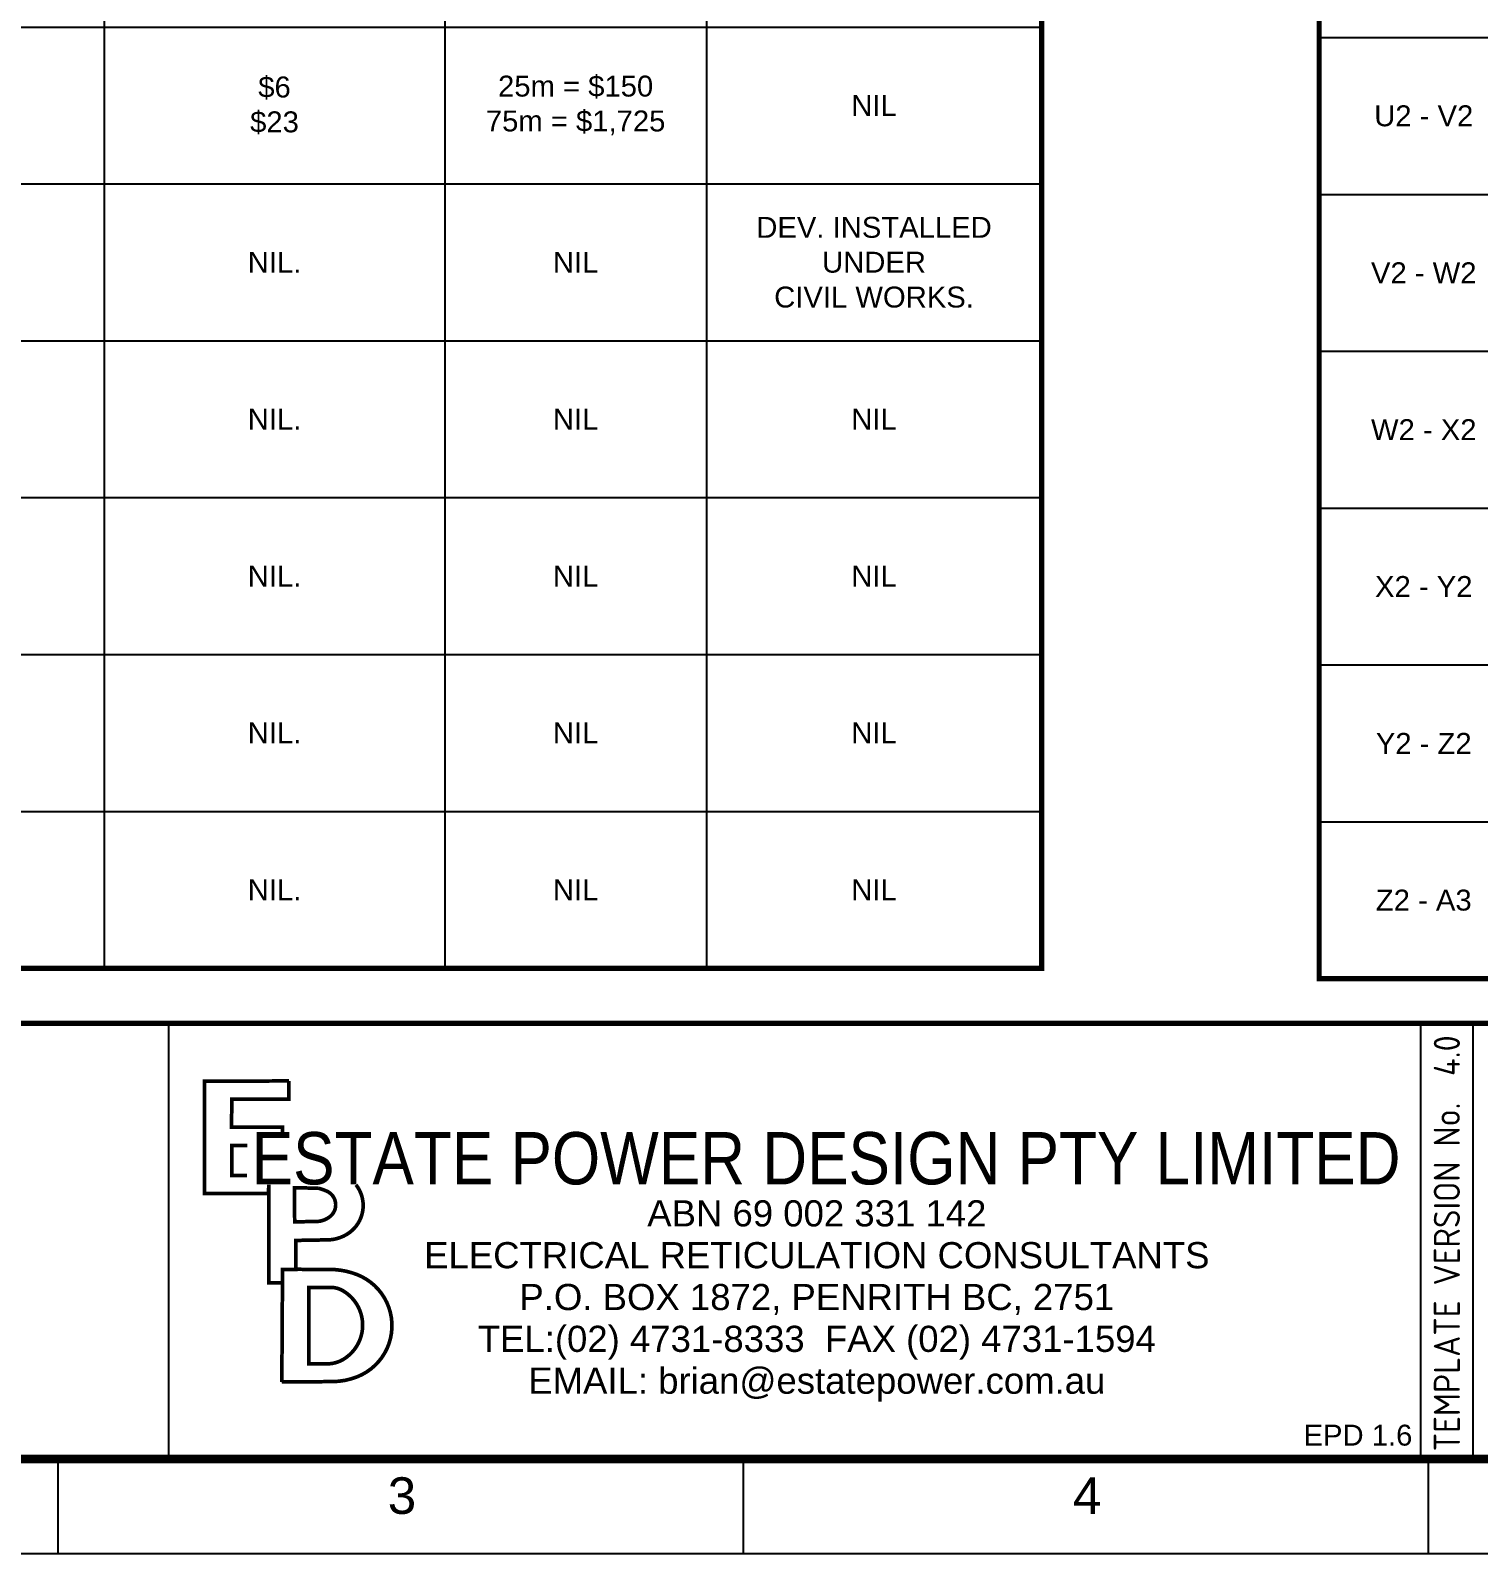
# Paper-space layout 'Retic (5)' of a CAD drawing. Header units: metres. Extents: x -30 to 775, y -5 to 571.
# Drawn here: x 107.8 to 246.2, y -5.5 to 140.2 of the extents above; entities that cross this region are included whole.
import ezdxf
from ezdxf.enums import TextEntityAlignment as Align

# ---------------------------------------------------------------- set-up
doc = ezdxf.new("R2010")
doc.units = ezdxf.units.M
doc.header["$LTSCALE"] = 0.7
doc.layers.get('0').update_dxf_attribs({"color": 6})
doc.layers.add('_User Miscellaneous5', color=7, linetype='Continuous', lineweight=35)
doc.layers.add('Notes', color=7, linetype='Continuous')
doc.layers.add('SupportsUG_SP_EXT', color=7, linetype='Continuous')
doc.layers.get('SupportsUG_SP_EXT').off()
doc.styles.add('ARIAL', font='arial.ttf', dxfattribs={"height": 2})
doc.styles.add('iecISOCP', font='isocp.shx')
doc.styles.get("Standard").update_dxf_attribs({"font": 'arial.ttf'})

# ---------------------------------------------------------------- blocks, each defined once
blk = doc.blocks.new('A1_FRAME_TITLE')
at = {"layer": 'Notes', "color": 7, "linetype": 'Continuous'}
blk.add_line((254.74, 47.62), (254.74, 5.97), dxfattribs=at)
at = {"layer": 'Notes', "linetype": 'Continuous'}
for p, q in [((119.47, 6.01), (119.47, -3.07)), ((184.98, 6.01), (184.98, -3.07)), ((250.49, 6.01), (250.49, -3.07))]:
    blk.add_line(p, q, dxfattribs=at)
at = {"layer": 'Notes', "color": 7, "linetype": 'Continuous'}
blk.add_lwpolyline([(-20.59, -3.07), (783.6, -3.07), (783.6, 573.26), (-20.59, 573.26)], close=True, dxfattribs=at)
at = {"layer": 'Notes', "color": 7, "linetype": 'Continuous', "const_width": 0.8}
blk.add_lwpolyline([(-11.55, 5.97), (774.56, 5.97), (774.56, 564.21), (-11.55, 564.21)], close=True, dxfattribs=at)
at = {"layer": 'Notes', "color": 7, "linetype": 'Continuous', "const_width": 0.5, "flags": 128}
blk.add_lwpolyline([(-11.55, 47.62), (774.56, 47.62)], dxfattribs=at)
at = {"layer": 'Notes', "color": 7}
blk.add_lwpolyline([(130.09, 47.62), (249.74, 47.62), (249.74, 5.97), (130.09, 5.97)], close=True, dxfattribs=at)
at = {"layer": 'Notes', "color": 7, "linetype": 'Continuous', "const_width": 0.35}
for points in [[(141.56, 42.12), (133.5, 42.1), (133.5, 31.35), (139.6, 31.35), (139.63, 32.07)], [(140.96, 37.22), (140.96, 37.71), (136.07, 37.71), (136.1, 40.38), (141.56, 40.38), (141.56, 42.12)], [(137.56, 33.08), (136.1, 33.09), (136.1, 35.95), (137.58, 35.96)], [(140.88, 13.34), (140.94, 22.8)], [(140.88, 13.34), (140.94, 22.8)]]:
    blk.add_lwpolyline(points, dxfattribs=at)
for points in [[(147.97, 32.19, -0.450066), (147.11, 27.46, -0.148283), (145.01, 26.92), (142.23, 26.87), (142.23, 24.09), (140.94, 24.09), (140.94, 22.8), (139.64, 22.8), (139.64, 32.19)], [(140.88, 13.34), (145.7, 13.37, 0.094119), (148.11, 13.84, 0.680737), (148.06, 23.61, 0.07457), (145.96, 24.08), (142.34, 24.11)]]:
    blk.add_lwpolyline(points, format="xyb", dxfattribs=at)
for points in [[(142.09, 31.9), (142.11, 28.65), (144.16, 28.68, 0.169964), (145.5, 29.16, 0.568878), (145.14, 31.6, 0.028232), (144.36, 31.87)], [(143.47, 15.07), (145.23, 15.07, 0.135336), (146.75, 15.49, 0.570377), (146.72, 22.06, 0.141047), (145.49, 22.38), (143.47, 22.38)]]:
    blk.add_lwpolyline(points, format="xyb", close=True, dxfattribs=at)
at = {"layer": 'Notes', "color": 3, "style": 'iecISOCP'}
blk.add_text('TEMPLATE VERSION No.', height=2.5, rotation=90, dxfattribs=at).set_placement((252.27, 6.7), align=Align.MIDDLE_LEFT)
at = {"layer": 'Notes', "color": 7, "style": 'ARIAL'}
for s, p in [('ABN 69 002 331 142', (192.03, 28.21)), ('ELECTRICAL RETICULATION CONSULTANTS', (192.03, 24.21)), ('P.O. BOX 1872, PENRITH BC, 2751', (192.03, 20.21)), ('TEL:(02) 4731-8333  FAX (02) 4731-1594', (192.03, 16.21)), ('EMAIL: brian@estatepower.com.au', (192.03, 12.21))]:
    blk.add_text(s, height=2.5, rotation=360, dxfattribs=at).set_placement(p, align=Align.CENTER)
for s, p in [('3', (151.01, 0.72)), ('4', (216.52, 0.72))]:
    blk.add_text(s, height=3.5, dxfattribs=at).set_placement(p)
at = {"layer": 'Notes', "color": 7, "insert": (138, 37.23), "char_height": 5, "width": 182.4516, "attachment_point": 1, "rotation": 360, "style": 'ARIAL'}
blk.add_mtext('{\\W0.85;ESTATE POWER DESIGN PTY LIMITED}', dxfattribs=at)
at = {"layer": 'Notes', "color": 7, "insert": (248.97, 9.25), "char_height": 2, "width": 10.6241, "attachment_point": 3, "style": 'ARIAL'}
blk.add_mtext('EPD 1.6', dxfattribs=at)
at = {"layer": 'Notes', "color": 7}
blk.add_attdef('EPD_REF_NO', text='', height=5, dxfattribs=at).set_placement((739.57, 52.77), align=Align.CENTER)
at = {"layer": 'Notes', "color": 3, "style": 'iecISOCP', "flags": 8}
blk.add_attdef('VERSION_NO', text='', height=2.5, rotation=90, dxfattribs=at).set_placement((252.27, 44.54), align=Align.MIDDLE_CENTER)
at = {"layer": 'Notes', "color": 7, "style": 'ARIAL'}
for tag, p in [('CAP_NO', (463.39, 43.46)), ('IE_NUM', (463.26, 37.81)), ('REF_No_1', (285.45, 32.31)), ('REF_1', (307.01, 32.31)), ('GEN_WO', (391.91, 31.76)), ('HV_SWITCH', (463.67, 32.16)), ('REF_No_2', (285.45, 26.31)), ('REF_2', (307.01, 26.31)), ('OH_WO', (391.91, 25.81)), ('UBD_REF', (463.26, 25.83)), ('REF_No_3', (285.45, 20.31)), ('REF_3', (307.01, 20.31)), ('UG_WO', (391.91, 20.05)), ('GIS_MAP_No', (463.26, 20.04)), ('REF_No_4', (285.45, 14.31)), ('REF_4', (307.01, 14.31)), ('HV_OP_DIAG', (463.53, 14.2)), ('SUB_WO', (391.91, 13.81)), ('LGA', (463.15, 7.78))]:
    blk.add_attdef(tag, p, '', height=2, dxfattribs=at)
at = {"layer": 'Notes', "color": 7, "style": 'ARIAL', "width": 1.1}
for tag, p in [('T1', (634.58, 39.47)), ('T2', (634.58, 34.35)), ('T3', (634.58, 28.92)), ('T4', (634.58, 23.66)), ('T5', (634.58, 18.23)), ('T6', (634.58, 12.97))]:
    blk.add_attdef(tag, text='', height=3.5, dxfattribs=at).set_placement(p, align=Align.CENTER)
at = {"layer": 'Notes', "color": 7, "style": 'ARIAL'}
for tag, height, p in [('scale', 2, (517.96, 33.27)), ('DRAWN', 2, (517.96, 24.93)), ('REV', 5, (770.26, 17.1)), ('CHD', 2, (517.96, 8.93)), ('DESIGN', 2, (555.82, 9.15))]:
    blk.add_attdef(tag, text='', height=height, dxfattribs=at).set_placement(p, align=Align.CENTER)
blk.add_attdef('NUM', text='', height=7, dxfattribs=at).set_placement((742.57, 20.12), align=Align.MIDDLE_CENTER)
for tag, p in [('NS', (742.33, 8.12)), ('SHTS', (754.14, 8.12))]:
    blk.add_attdef(tag, text='', height=2, dxfattribs=at).set_placement(p, align=Align.MIDDLE)
at = {"layer": 'Notes', "style": 'iecISOCP'}
blk.add_attdef('ExportID', (-11.53, 2.35), '', height=2.5, dxfattribs=at)
at = {"layer": 'Notes', "style": 'iecISOCP', "flags": 1}
for tag, p in [('ProjectType', (-6.43, -26.84)), ('ProjectNumber', (2.95, -26.86)), ('DrawingNumber', (14.91, -26.85)), ('ProjectDescription', (26.96, -26.87)), ('ExportDate', (39.68, -26.83)), ('ExportUserName', (48.55, -26.84)), ('DesignerCompanyName', (60.88, -26.84)), ('ExportAreaOfInterest', (76.49, -26.86)), ('GIS_SUCCESS', (91.39, -26.82)), ('CAD_SUCCESS', (101.18, -26.83)), ('DEPOTCODE', (111.5, -26.92)), ('ExportCategories', (119.48, -26.84)), ('Comments', (133.78, -26.93)), ('EPD_-_VERSION_1.5', (141.2, -26.93))]:
    blk.add_attdef(tag, p, '', height=1, dxfattribs=at)
blk = doc.blocks.new('*T182')
at = {"layer": '_User Miscellaneous5', "color": 0, "linetype": 'ByBlock', "lineweight": -2, "transparency": 16777216}
for p, q in [((0, 0), (202.4, 0)), ((0, 0), (0, -503.44)), ((202.4, 0), (202.4, -503.44)), ((0, -12), (202.4, -12)), ((20, -12), (20, -503.44)), ((40, -12), (40, -503.44)), ((60, -12), (60, -503.44)), ((80, -12), (80, -503.44)), ((112.77, -12), (112.77, -503.44)), ((145.35, -12), (145.35, -503.44)), ((170.35, -12), (170.35, -503.44)), ((0, -20.44), (202.4, -20.44)), ((0, -36.44), (202.4, -36.44)), ((0, -52.44), (202.4, -52.44)), ((0, -67.44), (202.4, -67.44)), ((0, -82.44), (202.4, -82.44)), ((0, -97.44), (202.4, -97.44)), ((0, -112.44), (202.4, -112.44)), ((0, -127.44), (202.4, -127.44)), ((0, -142.44), (202.4, -142.44)), ((0, -157.44), (202.4, -157.44)), ((0, -172.44), (202.4, -172.44)), ((0, -187.44), (202.4, -187.44)), ((0, -202.44), (202.4, -202.44)), ((0, -217.44), (202.4, -217.44)), ((0, -232.44), (202.4, -232.44)), ((0, -247.44), (202.4, -247.44)), ((0, -262.44), (202.4, -262.44)), ((0, -277.44), (202.4, -277.44)), ((0, -292.44), (202.4, -292.44)), ((0, -307.44), (202.4, -307.44)), ((0, -322.44), (202.4, -322.44)), ((0, -337.44), (202.4, -337.44)), ((0, -353.44), (202.4, -353.44)), ((0, -368.44), (202.4, -368.44)), ((0, -383.44), (202.4, -383.44)), ((0, -398.44), (202.4, -398.44)), ((0, -413.44), (202.4, -413.44)), ((0, -428.44), (202.4, -428.44)), ((0, -443.44), (202.4, -443.44)), ((0, -458.44), (202.4, -458.44)), ((0, -473.44), (202.4, -473.44)), ((0, -488.44), (202.4, -488.44)), ((0, -503.44), (202.4, -503.44))]:
    blk.add_line(p, q, dxfattribs=at)
at = {"layer": '_User Miscellaneous5', "color": 7, "transparency": 16777216}
for s, insert, char_height, width, attachment_point in [('PVC DUCT SCHEDULE\\P{\\H0.96667x;NOTE - ALL TRENCH SECTIONS ARE TO BE READ & VIEWED FROM NODE TO NODE AS NOMINATED.}', (101.2, -6), 3, 200.4036, 5), ('E.E REIMBURSEMENT RATE PER METRE', (129.06, -16.22), 2, 29.5818, 5), ('DUCT\\PCONFIG.', (30, -16.22), 2, 17, 5), ('ROUTE\\PLENGTH', (50, -16.22), 2, 17, 5), ('CUSTOMER\\PFUNDED', (70, -16.22), 2, 17, 5), ('ENDEAVOUR\\PREIMBURSED', (157.85, -16.22), 2, 22, 5), ('E.E EXISTING DUCT\\PUSAGE CHARGE', (186.38, -16.22), 2, 29.0564, 5), ('LOCATION', (10, -16.22), 2, 17, 5), ('E.E  FUNDED ', (96.38, -16.22), 2, 29.7654, 5), ('NIL.\\PDEV. FUNDED\\PARP 3042\\PDRG. 500050', (186.38, -28.44), 2, 26.0564, 5), ('A - B', (10, -28.44), 2, 14, 5), ('105m', (50, -28.44), 2, 14, 5), ('1 x 125mm', (70, -28.44), 2, 14, 5), ('NIL.', (96.38, -28.44), 2, 26.7654, 5), ('NIL.', (129.06, -28.44), 2, 26.5818, 5), ('NIL', (157.85, -28.44), 2, 19, 5), ('EXIST.', (30, -34.94), 2, 14, 8), ('B - C', (10, -44.44), 2, 14, 5), ('135m', (50, -44.44), 2, 14, 5), ('1 x 125mm', (70, -44.44), 2, 14, 5), ('NIL.', (96.38, -44.44), 2, 26.7654, 5), ('$23', (129.06, -44.44), 2, 26.5818, 5), ('NIL', (157.85, -44.44), 2, 19, 5), ('135m = $3,105', (186.38, -44.44), 2, 26.0564, 5), ('EXIST.', (30, -50.94), 2, 14, 8), ('1 x 50mm\\P4 x 125mm', (70, -59.94), 2, 14, 5), ('C - D', (10, -59.94), 2, 14, 5), ('12m', (50, -59.94), 2, 14, 5), ('NIL.', (96.38, -59.94), 2, 26.7654, 5), ('NIL.', (129.06, -59.94), 2, 26.5818, 5), ('NIL', (157.85, -59.94), 2, 19, 5), ('NIL', (186.38, -59.94), 2, 26.0564, 5), ('NEW', (30, -65.94), 2, 14, 8), ('2 x 50mm\\P4 x 125mm', (70, -74.94), 2, 14, 5), ('D - E', (10, -74.94), 2, 14, 5), ('20m', (50, -74.94), 2, 14, 5), ('NIL.', (96.38, -74.94), 2, 26.7654, 5), ('NIL.', (129.06, -74.94), 2, 26.5818, 5), ('NIL', (157.85, -74.94), 2, 19, 5), ('NIL', (186.38, -74.94), 2, 26.0564, 5), ('NEW', (30, -80.94), 2, 14, 8), ('1 x 50mm\\P4 x 125mm', (70, -89.94), 2, 14, 5), ('E - F', (10, -89.94), 2, 14, 5), ('30m', (50, -89.94), 2, 14, 5), ('NIL.', (96.38, -89.94), 2, 26.7654, 5), ('NIL.', (129.06, -89.94), 2, 26.5818, 5), ('NIL', (157.85, -89.94), 2, 19, 5), ('NIL', (186.38, -89.94), 2, 26.0564, 5), ('NEW', (30, -95.94), 2, 14, 8), ('2 x 50mm\\P4 x 125mm', (70, -104.94), 2, 14, 5), ('F - F2', (10, -104.94), 2, 14, 5), ('15m', (50, -104.94), 2, 14, 5), ('NIL.', (96.38, -104.94), 2, 26.7654, 5), ('NIL.', (129.06, -104.94), 2, 26.5818, 5), ('NIL', (157.85, -104.94), 2, 19, 5), ('NIL', (186.38, -104.94), 2, 26.0564, 5), ('NEW', (30, -110.94), 2, 14, 8), ('DEV. INSTALLED\\PUNDER\\PCIVIL WORKS.', (186.38, -119.94), 2, 26.0564, 5), ('F2 - L', (10, -119.94), 2, 14, 5), ('EXIST.', (50, -119.94), 2, 14, 5), ('1 x 125mm', (70, -119.94), 2, 14, 5), ('NIL.', (96.38, -119.94), 2, 26.7654, 5), ('NIL.', (129.06, -119.94), 2, 26.5818, 5), ('NIL', (157.85, -119.94), 2, 19, 5), ('EXIST.', (30, -125.94), 2, 14, 8), ('1 x 50mm\\P2 x 125mm', (70, -134.94), 2, 14, 5), ('1 x 50mm\\P2 x 125mm', (96.38, -134.94), 2, 26.7654, 5), ('$6\\P$23', (129.06, -134.94), 2, 26.5818, 5), ('12m = $72\\P24m = $552', (157.85, -134.94), 2, 19, 5), ('G - H', (10, -134.94), 2, 14, 5), ('12m', (50, -134.94), 2, 14, 5), ('NIL', (186.38, -134.94), 2, 26.0564, 5), ('NEW', (30, -140.94), 2, 14, 8), ('$6\\P$23', (129.06, -149.94), 2, 26.5818, 5), ('30m = $180\\P60m = $1,380', (157.85, -149.94), 2, 19, 5), ('1 x 50mm\\P2 x 125mm', (70, -149.94), 2, 14, 5), ('1 x 50mm\\P2 x 125mm', (96.38, -149.94), 2, 26.7654, 5), ('G - J', (10, -149.94), 2, 14, 5), ('30m', (50, -149.94), 2, 14, 5), ('NIL', (186.38, -149.94), 2, 26.0564, 5), ('NEW', (30, -155.94), 2, 14, 8), ('1 x 50mm\\P2 x 125mm', (96.38, -164.94), 2, 26.7654, 5), ('$6\\P$23', (129.06, -164.94), 2, 26.5818, 5), ('35m = $210\\P70m = $1,610', (157.85, -164.94), 2, 19, 5), ('J - K', (10, -164.94), 2, 14, 5), ('35m', (50, -164.94), 2, 14, 5), ('2 x 125mm', (70, -164.94), 2, 14, 5), ('NIL', (186.38, -164.94), 2, 26.0564, 5), ('NEW', (30, -170.94), 2, 14, 8), ('L - M', (10, -179.94), 2, 14, 5), ('80m', (50, -179.94), 2, 14, 5), ('3 x 125mm', (70, -179.94), 2, 14, 5), ('NIL.', (96.38, -179.94), 2, 26.7654, 5), ('NIL.', (129.06, -179.94), 2, 26.5818, 5), ('NIL', (157.85, -179.94), 2, 19, 5), ('NIL', (186.38, -179.94), 2, 26.0564, 5), ('NEW', (30, -185.94), 2, 14, 8), ('N - P', (10, -194.94), 2, 14, 5), ('25m', (50, -194.94), 2, 14, 5), ('1 x 125mm', (70, -194.94), 2, 14, 5), ('NIL.', (96.38, -194.94), 2, 26.7654, 5), ('NIL.', (129.06, -194.94), 2, 26.5818, 5), ('NIL', (157.85, -194.94), 2, 19, 5), ('NIL', (186.38, -194.94), 2, 26.0564, 5), ('NEW', (30, -200.94), 2, 14, 8), ('1 x 50mm\\P1 x 125mm', (70, -209.94), 2, 14, 5), ('P - Q', (10, -209.94), 2, 14, 5), ('15m', (50, -209.94), 2, 14, 5), ('NIL.', (96.38, -209.94), 2, 26.7654, 5), ('NIL.', (129.06, -209.94), 2, 26.5818, 5), ('NIL', (157.85, -209.94), 2, 19, 5), ('NIL', (186.38, -209.94), 2, 26.0564, 5), ('NEW', (30, -215.94), 2, 14, 8), ('R - S', (10, -224.94), 2, 14, 5), ('35m', (50, -224.94), 2, 14, 5), ('1 x 50mm', (70, -224.94), 2, 14, 5), ('NIL.', (96.38, -224.94), 2, 26.7654, 5), ('NIL.', (129.06, -224.94), 2, 26.5818, 5), ('NIL', (157.85, -224.94), 2, 19, 5), ('NIL', (186.38, -224.94), 2, 26.0564, 5), ('NEW', (30, -230.94), 2, 14, 8), ('Q - T', (10, -239.94), 2, 14, 5), ('40m', (50, -239.94), 2, 14, 5), ('1 x 125mm', (70, -239.94), 2, 14, 5), ('NIL.', (96.38, -239.94), 2, 26.7654, 5), ('NIL.', (129.06, -239.94), 2, 26.5818, 5), ('NIL', (157.85, -239.94), 2, 19, 5), ('NIL', (186.38, -239.94), 2, 26.0564, 5), ('NEW', (30, -245.94), 2, 14, 8), ('1 x 50mm\\P1 x 125mm', (70, -254.94), 2, 14, 5), ('T - U', (10, -254.94), 2, 14, 5), ('22m', (50, -254.94), 2, 14, 5), ('NIL.', (96.38, -254.94), 2, 26.7654, 5), ('NIL.', (129.06, -254.94), 2, 26.5818, 5), ('NIL', (157.85, -254.94), 2, 19, 5), ('NIL', (186.38, -254.94), 2, 26.0564, 5), ('NEW', (30, -260.94), 2, 14, 8), ('U - U1', (10, -269.94), 2, 14, 5), ('12m', (50, -269.94), 2, 14, 5), ('1 x 50mm', (70, -269.94), 2, 14, 5), ('NIL.', (96.38, -269.94), 2, 26.7654, 5), ('NIL.', (129.06, -269.94), 2, 26.5818, 5), ('NIL', (157.85, -269.94), 2, 19, 5), ('NIL', (186.38, -269.94), 2, 26.0564, 5), ('NEW', (30, -275.94), 2, 14, 8), ('V - W', (10, -284.94), 2, 14, 5), ('23m', (50, -284.94), 2, 14, 5), ('1 x 50mm', (70, -284.94), 2, 14, 5), ('NIL.', (96.38, -284.94), 2, 26.7654, 5), ('NIL.', (129.06, -284.94), 2, 26.5818, 5), ('NIL', (157.85, -284.94), 2, 19, 5), ('NIL', (186.38, -284.94), 2, 26.0564, 5), ('NEW', (30, -290.94), 2, 14, 8), ('V - X', (10, -299.94), 2, 14, 5), ('63m', (50, -299.94), 2, 14, 5), ('1 x 125mm', (70, -299.94), 2, 14, 5), ('NIL.', (96.38, -299.94), 2, 26.7654, 5), ('NIL.', (129.06, -299.94), 2, 26.5818, 5), ('NIL', (157.85, -299.94), 2, 19, 5), ('NIL', (186.38, -299.94), 2, 26.0564, 5), ('NEW', (30, -305.94), 2, 14, 8), ('1 x 50mm\\P4 x 125mm', (70, -314.94), 2, 14, 5), ('L - Y', (10, -314.94), 2, 14, 5), ('12m', (50, -314.94), 2, 14, 5), ('NIL.', (96.38, -314.94), 2, 26.7654, 5), ('NIL.', (129.06, -314.94), 2, 26.5818, 5), ('NIL', (157.85, -314.94), 2, 19, 5), ('NIL', (186.38, -314.94), 2, 26.0564, 5), ('NEW', (30, -320.94), 2, 14, 8), ('2 x 50mm\\P4 x 125mm', (70, -329.94), 2, 14, 5), ('Y - Z', (10, -329.94), 2, 14, 5), ('45m', (50, -329.94), 2, 14, 5), ('NIL.', (96.38, -329.94), 2, 26.7654, 5), ('NIL.', (129.06, -329.94), 2, 26.5818, 5), ('NIL', (157.85, -329.94), 2, 19, 5), ('NIL', (186.38, -329.94), 2, 26.0564, 5), ('NEW', (30, -335.94), 2, 14, 8), ('DEV. INSTALLED\\PUNDER\\PCIVIL WORKS.', (186.38, -345.44), 2, 26.0564, 5), ('Z - L1', (10, -345.44), 2, 14, 5), ('EXIST.', (50, -345.44), 2, 14, 5), ('1 x 125mm', (70, -345.44), 2, 14, 5), ('NIL.', (96.38, -345.44), 2, 26.7654, 5), ('NIL.', (129.06, -345.44), 2, 26.5818, 5), ('NIL', (157.85, -345.44), 2, 19, 5), ('EXIST.', (30, -351.94), 2, 14, 8), ('1 x 50mm\\P2 x 125mm', (70, -360.94), 2, 14, 5), ('1 x 50mm\\P2 x 125mm', (96.38, -360.94), 2, 26.7654, 5), ('$6\\P$23', (129.06, -360.94), 2, 26.5818, 5), ('45m = $270\\P90m = $2,070', (157.85, -360.94), 2, 19, 5), ('A1 - B1', (10, -360.94), 2, 14, 5), ('45m', (50, -360.94), 2, 14, 5), ('NIL', (186.38, -360.94), 2, 26.0564, 5), ('NEW', (30, -366.94), 2, 14, 8), ('1 x 50mm\\P2 x 125mm', (96.38, -375.94), 2, 26.7654, 5), ('$6\\P$23', (129.06, -375.94), 2, 26.5818, 5), ('15m = $90\\P30m = $690', (157.85, -375.94), 2, 19, 5), ('B1 - B2', (10, -375.94), 2, 14, 5), ('15m', (50, -375.94), 2, 14, 5), ('2 x 125mm', (70, -375.94), 2, 14, 5), ('NIL', (186.38, -375.94), 2, 26.0564, 5), ('NEW', (30, -381.94), 2, 14, 8), ('1 x 50mm\\P2 x 125mm', (96.38, -390.94), 2, 26.7654, 5), ('$6\\P$23', (129.06, -390.94), 2, 26.5818, 5), ('33m = $198\\P66m = $1,518', (157.85, -390.94), 2, 19, 5), ('A1 - C1', (10, -390.94), 2, 14, 5), ('33m', (50, -390.94), 2, 14, 5), ('2 x 125mm', (70, -390.94), 2, 14, 5), ('NIL', (186.38, -390.94), 2, 26.0564, 5), ('NEW', (30, -396.94), 2, 14, 8), ('1 x 50mm\\P2 x 125mm', (70, -405.94), 2, 14, 5), ('1 x 50mm\\P2 x 125mm', (96.38, -405.94), 2, 26.7654, 5), ('$6\\P$23', (129.06, -405.94), 2, 26.5818, 5), ('15m = $90\\P30m = $690', (157.85, -405.94), 2, 19, 5), ('C1 - D1', (10, -405.94), 2, 14, 5), ('15m', (50, -405.94), 2, 14, 5), ('NIL', (186.38, -405.94), 2, 26.0564, 5), ('NEW', (30, -411.94), 2, 14, 8), ('25m = $150\\P75m = $1,725', (157.85, -420.94), 2, 19, 5), ('1 x 50mm\\P-', (70, -420.94), 2, 14, 5), ('1 x 50mm\\P3 x 125mm', (96.38, -420.94), 2, 26.7654, 5), ('$6\\P$23', (129.06, -420.94), 2, 26.5818, 5), ('D1 - E1', (10, -420.94), 2, 14, 5), ('25m', (50, -420.94), 2, 14, 5), ('NIL', (186.38, -420.94), 2, 26.0564, 5), ('NEW', (30, -426.94), 2, 14, 8), ('DEV. INSTALLED\\PUNDER\\PCIVIL WORKS.', (186.38, -435.94), 2, 26.0564, 5), ('E1 - T1', (10, -435.94), 2, 14, 5), ('EXIST.', (50, -435.94), 2, 14, 5), ('2 x 125mm', (70, -435.94), 2, 14, 5), ('NIL.', (96.38, -435.94), 2, 26.7654, 5), ('NIL.', (129.06, -435.94), 2, 26.5818, 5), ('NIL', (157.85, -435.94), 2, 19, 5), ('EXIST.', (30, -441.94), 2, 14, 8), ('Z - F1', (10, -450.94), 2, 14, 5), ('50m', (50, -450.94), 2, 14, 5), ('1 x 125mm', (70, -450.94), 2, 14, 5), ('NIL.', (96.38, -450.94), 2, 26.7654, 5), ('NIL.', (129.06, -450.94), 2, 26.5818, 5), ('NIL', (157.85, -450.94), 2, 19, 5), ('NIL', (186.38, -450.94), 2, 26.0564, 5), ('NEW', (30, -456.94), 2, 14, 8), ('2 x 50mm\\P1 x 125mm', (70, -465.94), 2, 14, 5), ('F1 - G1', (10, -465.94), 2, 14, 5), ('15m', (50, -465.94), 2, 14, 5), ('NIL.', (96.38, -465.94), 2, 26.7654, 5), ('NIL.', (129.06, -465.94), 2, 26.5818, 5), ('NIL', (157.85, -465.94), 2, 19, 5), ('NIL', (186.38, -465.94), 2, 26.0564, 5), ('NEW', (30, -471.94), 2, 14, 8), ('H1 - J1', (10, -480.94), 2, 14, 5), ('30m', (50, -480.94), 2, 14, 5), ('1 x 125mm', (70, -480.94), 2, 14, 5), ('NIL.', (96.38, -480.94), 2, 26.7654, 5), ('NIL.', (129.06, -480.94), 2, 26.5818, 5), ('NIL', (157.85, -480.94), 2, 19, 5), ('NIL', (186.38, -480.94), 2, 26.0564, 5), ('NEW', (30, -486.94), 2, 14, 8), ('J1 - K1', (10, -495.94), 2, 14, 5), ('15m', (50, -495.94), 2, 14, 5), ('1 x 125mm', (70, -495.94), 2, 14, 5), ('NIL.', (96.38, -495.94), 2, 26.7654, 5), ('NIL.', (129.06, -495.94), 2, 26.5818, 5), ('NIL', (157.85, -495.94), 2, 19, 5), ('NIL', (186.38, -495.94), 2, 26.0564, 5), ('NEW', (30, -501.94), 2, 14, 8)]:
    blk.add_mtext(s, dxfattribs=dict(at, insert=insert, char_height=char_height, width=width, attachment_point=attachment_point))
blk = doc.blocks.new('*T189')
at = {"layer": '_User Miscellaneous5', "color": 0, "linetype": 'ByBlock', "lineweight": -2, "transparency": 16777216}
for p, q in [((0, 0), (202.4, 0)), ((0, 0), (0, -504.44)), ((202.4, 0), (202.4, -504.44)), ((0, -12), (202.4, -12)), ((20, -12), (20, -504.44)), ((40, -12), (40, -504.44)), ((60, -12), (60, -504.44)), ((80, -12), (80, -504.44)), ((112.77, -12), (112.77, -504.44)), ((145.35, -12), (145.35, -504.44)), ((170.35, -12), (170.35, -504.44)), ((0, -20.44), (202.4, -20.44)), ((0, -34.44), (202.4, -34.44)), ((0, -49.44), (202.4, -49.44)), ((0, -64.44), (202.4, -64.44)), ((0, -79.44), (202.4, -79.44)), ((0, -93.44), (202.4, -93.44)), ((0, -107.44), (202.4, -107.44)), ((0, -121.44), (202.4, -121.44)), ((0, -136.44), (202.4, -136.44)), ((0, -151.44), (202.4, -151.44)), ((0, -166.44), (202.4, -166.44)), ((0, -181.44), (202.4, -181.44)), ((0, -196.44), (202.4, -196.44)), ((0, -211.44), (202.4, -211.44)), ((0, -226.44), (202.4, -226.44)), ((0, -240.44), (202.4, -240.44)), ((0, -254.44), (202.4, -254.44)), ((0, -268.44), (202.4, -268.44)), ((0, -283.44), (202.4, -283.44)), ((0, -298.44), (202.4, -298.44)), ((0, -313.44), (202.4, -313.44)), ((0, -327.44), (202.4, -327.44)), ((0, -342.44), (202.4, -342.44)), ((0, -356.44), (202.4, -356.44)), ((0, -371.44), (202.4, -371.44)), ((0, -385.44), (202.4, -385.44)), ((0, -399.44), (202.4, -399.44)), ((0, -414.44), (202.4, -414.44)), ((0, -429.44), (202.4, -429.44)), ((0, -444.44), (202.4, -444.44)), ((0, -459.44), (202.4, -459.44)), ((0, -474.44), (202.4, -474.44)), ((0, -489.44), (202.4, -489.44)), ((0, -504.44), (202.4, -504.44))]:
    blk.add_line(p, q, dxfattribs=at)
at = {"layer": '_User Miscellaneous5', "color": 7, "transparency": 16777216}
for s, insert, char_height, width, attachment_point in [('PVC DUCT SCHEDULE\\P{\\H0.96667x;NOTE - ALL TRENCH SECTIONS ARE TO BE READ & VIEWED FROM NODE TO NODE AS NOMINATED.}', (101.2, -6), 3, 200.4036, 5), ('E.E REIMBURSEMENT RATE PER METRE', (129.06, -16.22), 2, 29.5818, 5), ('DUCT\\PCONFIG.', (30, -16.22), 2, 17, 5), ('ROUTE\\PLENGTH', (50, -16.22), 2, 17, 5), ('CUSTOMER\\PFUNDED', (70, -16.22), 2, 17, 5), ('ENDEAVOUR\\PREIMBURSED', (157.85, -16.22), 2, 22, 5), ('E.E EXISTING DUCT\\PUSAGE CHARGE', (186.38, -16.22), 2, 29.0564, 5), ('LOCATION', (10, -16.22), 2, 17, 5), ('E.E  FUNDED ', (96.38, -16.22), 2, 29.7654, 5), ('K1 - L1', (10, -27.44), 2, 14, 5), ('55m', (50, -27.44), 2, 14, 5), ('1 x 125mm', (70, -27.44), 2, 14, 5), ('NIL.', (96.38, -27.44), 2, 26.7654, 5), ('NIL.', (129.06, -27.44), 2, 26.5818, 5), ('NIL', (157.85, -27.44), 2, 19, 5), ('NIL', (186.38, -27.44), 2, 26.0564, 5), ('NEW', (30, -32.94), 2, 14, 8), ('2 x 50mm\\P4 x 125mm', (70, -41.94), 2, 14, 5), ('L1 - R3', (10, -41.94), 2, 14, 5), ('30m', (50, -41.94), 2, 14, 5), ('NIL.', (96.38, -41.94), 2, 26.7654, 5), ('NIL.', (129.06, -41.94), 2, 26.5818, 5), ('NIL', (157.85, -41.94), 2, 19, 5), ('NIL', (186.38, -41.94), 2, 26.0564, 5), ('NEW', (30, -47.94), 2, 14, 8), ('2 x 50mm\\P4 x 125mm', (70, -56.94), 2, 14, 5), ('R3 - M1', (10, -56.94), 2, 14, 5), ('30m', (50, -56.94), 2, 14, 5), ('NIL.', (96.38, -56.94), 2, 26.7654, 5), ('NIL.', (129.06, -56.94), 2, 26.5818, 5), ('NIL', (157.85, -56.94), 2, 19, 5), ('NIL', (186.38, -56.94), 2, 26.0564, 5), ('NEW', (30, -62.94), 2, 14, 8), ('DEV. INSTALLED\\PUNDER\\PCIVIL WORKS.', (186.38, -71.94), 2, 26.0564, 5), ('M1 - R1', (10, -71.94), 2, 14, 5), ('EXIST.', (50, -71.94), 2, 14, 5), ('2 x 125mm', (70, -71.94), 2, 14, 5), ('NIL.', (96.38, -71.94), 2, 26.7654, 5), ('NIL.', (129.06, -71.94), 2, 26.5818, 5), ('NIL', (157.85, -71.94), 2, 19, 5), ('EXIST.', (30, -77.94), 2, 14, 8), ('M1 - N1', (10, -86.44), 2, 14, 5), ('107m', (50, -86.44), 2, 14, 5), ('1 x 125mm', (70, -86.44), 2, 14, 5), ('NIL.', (96.38, -86.44), 2, 26.7654, 5), ('NIL.', (129.06, -86.44), 2, 26.5818, 5), ('NIL', (157.85, -86.44), 2, 19, 5), ('NIL', (186.38, -86.44), 2, 26.0564, 5), ('NEW', (30, -91.94), 2, 14, 8), ('P1 - Q1', (10, -100.44), 2, 14, 5), ('25m', (50, -100.44), 2, 14, 5), ('1 x 50mm', (70, -100.44), 2, 14, 5), ('NIL.', (96.38, -100.44), 2, 26.7654, 5), ('NIL.', (129.06, -100.44), 2, 26.5818, 5), ('NIL', (157.85, -100.44), 2, 19, 5), ('NIL', (186.38, -100.44), 2, 26.0564, 5), ('NEW', (30, -105.94), 2, 14, 8), ('Q1 - R1', (10, -114.44), 2, 14, 5), ('50m', (50, -114.44), 2, 14, 5), ('1 x 125mm', (70, -114.44), 2, 14, 5), ('NIL.', (96.38, -114.44), 2, 26.7654, 5), ('NIL.', (129.06, -114.44), 2, 26.5818, 5), ('NIL', (157.85, -114.44), 2, 19, 5), ('NIL', (186.38, -114.44), 2, 26.0564, 5), ('NEW', (30, -119.94), 2, 14, 8), ('2 x 50mm\\P4 x 125mm', (70, -128.94), 2, 14, 5), ('R1 - S1', (10, -128.94), 2, 14, 5), ('25m', (50, -128.94), 2, 14, 5), ('NIL.', (96.38, -128.94), 2, 26.7654, 5), ('NIL.', (129.06, -128.94), 2, 26.5818, 5), ('NIL', (157.85, -128.94), 2, 19, 5), ('NIL', (186.38, -128.94), 2, 26.0564, 5), ('NEW', (30, -134.94), 2, 14, 8), ('1 x 50mm\\P1 x 125mm', (96.38, -143.94), 2, 26.7654, 5), ('$6\\P$23', (129.06, -143.94), 2, 26.5818, 5), ('10m = $60\\P10m = $230', (157.85, -143.94), 2, 19, 5), (' -\\P2 x 125mm', (70, -143.94), 2, 14, 5), ('T1 - V1', (10, -143.94), 2, 14, 5), ('10m', (50, -143.94), 2, 14, 5), ('NIL', (186.38, -143.94), 2, 26.0564, 5), ('NEW', (30, -149.94), 2, 14, 8), ('1 x 50mm\\P1 x 125mm', (70, -158.94), 2, 14, 5), ('1 x 50mm\\P1 x 125mm', (96.38, -158.94), 2, 26.7654, 5), ('$6\\P$23', (129.06, -158.94), 2, 26.5818, 5), ('15m = $90\\P15m = $345', (157.85, -158.94), 2, 19, 5), ('V1 - W1', (10, -158.94), 2, 14, 5), ('15m', (50, -158.94), 2, 14, 5), ('NIL', (186.38, -158.94), 2, 26.0564, 5), ('NEW', (30, -164.94), 2, 14, 8), ('1 x 50mm\\P1 x 125mm', (96.38, -173.94), 2, 26.7654, 5), ('$6\\P$23', (129.06, -173.94), 2, 26.5818, 5), ('30m = $180\\P30m = $690', (157.85, -173.94), 2, 19, 5), ('W1 - X1', (10, -173.94), 2, 14, 5), ('30m', (50, -173.94), 2, 14, 5), (' -\\P1 x 125mm', (70, -173.94), 2, 14, 5), ('NIL', (186.38, -173.94), 2, 26.0564, 5), ('NEW', (30, -179.94), 2, 14, 8), ('1 x 50mm\\P1 x 125mm', (70, -188.94), 2, 14, 5), ('1 x 50mm\\P1 x 125mm', (96.38, -188.94), 2, 26.7654, 5), ('$6\\P$23', (129.06, -188.94), 2, 26.5818, 5), ('42m = $252\\P42m = $966', (157.85, -188.94), 2, 19, 5), ('X1 - Y1', (10, -188.94), 2, 14, 5), ('42m', (50, -188.94), 2, 14, 5), ('NIL', (186.38, -188.94), 2, 26.0564, 5), ('NEW', (30, -194.94), 2, 14, 8), (' -\\P1 x 125mm', (70, -203.94), 2, 14, 5), ('1 x 50mm\\P1 x 125mm', (96.38, -203.94), 2, 26.7654, 5), ('$6\\P$23', (129.06, -203.94), 2, 26.5818, 5), ('35m = $210\\P35m = $805', (157.85, -203.94), 2, 19, 5), ('Y1 - Z1', (10, -203.94), 2, 14, 5), ('35m', (50, -203.94), 2, 14, 5), ('NIL', (186.38, -203.94), 2, 26.0564, 5), ('NEW', (30, -209.94), 2, 14, 8), ('1 x 50mm\\P1 x 125mm', (70, -218.94), 2, 14, 5), ('1 x 50mm\\P1 x 125mm', (96.38, -218.94), 2, 26.7654, 5), ('$6\\P$23', (129.06, -218.94), 2, 26.5818, 5), ('10m = $60\\P10m = $230', (157.85, -218.94), 2, 19, 5), ('Z1 - P2', (10, -218.94), 2, 14, 5), ('10m', (50, -218.94), 2, 14, 5), ('NIL', (186.38, -218.94), 2, 26.0564, 5), ('NEW', (30, -224.94), 2, 14, 8), ('1 x 50mm\\P1 x 125mm', (70, -233.44), 2, 14, 5), ('P2 - A2', (10, -233.44), 2, 14, 5), ('40m', (50, -233.44), 2, 14, 5), ('NIL.', (96.38, -233.44), 2, 26.7654, 5), ('NIL.', (129.06, -233.44), 2, 26.5818, 5), ('NIL', (157.85, -233.44), 2, 19, 5), ('NIL', (186.38, -233.44), 2, 26.0564, 5), ('NEW', (30, -238.94), 2, 14, 8), ('A2 - C2', (10, -247.44), 2, 14, 5), ('40m', (50, -247.44), 2, 14, 5), ('1 x 125mm', (70, -247.44), 2, 14, 5), ('NIL.', (96.38, -247.44), 2, 26.7654, 5), ('NIL.', (129.06, -247.44), 2, 26.5818, 5), ('NIL', (157.85, -247.44), 2, 19, 5), ('NIL', (186.38, -247.44), 2, 26.0564, 5), ('NEW', (30, -252.94), 2, 14, 8), ('D2 - E2', (10, -261.44), 2, 14, 5), ('85m', (50, -261.44), 2, 14, 5), ('1 x 125mm', (70, -261.44), 2, 14, 5), ('NIL.', (96.38, -261.44), 2, 26.7654, 5), ('NIL.', (129.06, -261.44), 2, 26.5818, 5), ('NIL', (157.85, -261.44), 2, 19, 5), ('NIL', (186.38, -261.44), 2, 26.0564, 5), ('NEW', (30, -266.94), 2, 14, 8), ('1 x 50mm\\P1 x 125mm', (70, -275.94), 2, 14, 5), ('$6\\P$23', (129.06, -275.94), 2, 26.5818, 5), ('18m = $108\\P18m = $414', (157.85, -275.94), 2, 19, 5), ('E2 - G2', (10, -275.94), 2, 14, 5), ('18m', (50, -275.94), 2, 14, 5), ('1 x 125mm', (96.38, -275.94), 2, 26.7654, 5), ('NIL', (186.38, -275.94), 2, 26.0564, 5), ('NEW', (30, -281.94), 2, 14, 8), ('1 x 50mm\\P1 x 125mm', (96.38, -290.94), 2, 26.7654, 5), ('$6\\P$23', (129.06, -290.94), 2, 26.5818, 5), ('18m = $108\\P18m = $414', (157.85, -290.94), 2, 19, 5), (' -\\P1 x 125mm', (70, -290.94), 2, 14, 5), ('G2 - H2', (10, -290.94), 2, 14, 5), ('18m', (50, -290.94), 2, 14, 5), ('NIL', (186.38, -290.94), 2, 26.0564, 5), ('NEW', (30, -296.94), 2, 14, 8), ('1 x 50mm\\P1 x 125mm', (70, -305.94), 2, 14, 5), ('1 x 50mm\\P1 x 125mm', (96.38, -305.94), 2, 26.7654, 5), ('$6\\P$23', (129.06, -305.94), 2, 26.5818, 5), ('25m = $150\\P25m = $575', (157.85, -305.94), 2, 19, 5), ('H2 - J2', (10, -305.94), 2, 14, 5), ('25m', (50, -305.94), 2, 14, 5), ('NIL', (186.38, -305.94), 2, 26.0564, 5), ('NEW', (30, -311.94), 2, 14, 8), ('J2 - K2', (10, -320.44), 2, 14, 5), ('25m', (50, -320.44), 2, 14, 5), ('3 x 125mm', (70, -320.44), 2, 14, 5), ('NIL.', (96.38, -320.44), 2, 26.7654, 5), ('NIL.', (129.06, -320.44), 2, 26.5818, 5), ('NIL', (157.85, -320.44), 2, 19, 5), ('NIL', (186.38, -320.44), 2, 26.0564, 5), ('NEW', (30, -325.94), 2, 14, 8), ('2 x 50mm\\P3 x 125mm', (70, -334.94), 2, 14, 5), ('K2 - L2', (10, -334.94), 2, 14, 5), ('25m', (50, -334.94), 2, 14, 5), ('NIL.', (96.38, -334.94), 2, 26.7654, 5), ('NIL.', (129.06, -334.94), 2, 26.5818, 5), ('NIL', (157.85, -334.94), 2, 19, 5), ('NIL', (186.38, -334.94), 2, 26.0564, 5), ('NEW', (30, -340.94), 2, 14, 8), ('L2 - Q3', (10, -349.44), 2, 14, 5), ('27m', (50, -349.44), 2, 14, 5), ('3 x 125mm', (70, -349.44), 2, 14, 5), ('NIL.', (96.38, -349.44), 2, 26.7654, 5), ('NIL.', (129.06, -349.44), 2, 26.5818, 5), ('NIL', (157.85, -349.44), 2, 19, 5), ('NIL', (186.38, -349.44), 2, 26.0564, 5), ('NEW', (30, -354.94), 2, 14, 8), ('2 x 50mm\\P4 x 125mm', (70, -363.94), 2, 14, 5), ('M2 - N2', (10, -363.94), 2, 14, 5), ('83m', (50, -363.94), 2, 14, 5), ('NIL.', (96.38, -363.94), 2, 26.7654, 5), ('NIL.', (129.06, -363.94), 2, 26.5818, 5), ('NIL', (157.85, -363.94), 2, 19, 5), ('NIL', (186.38, -363.94), 2, 26.0564, 5), ('NEW', (30, -369.94), 2, 14, 8), ('Q2 - R2', (10, -378.44), 2, 14, 5), ('10m', (50, -378.44), 2, 14, 5), ('1 x 50mm', (70, -378.44), 2, 14, 5), ('NIL.', (96.38, -378.44), 2, 26.7654, 5), ('NIL.', (129.06, -378.44), 2, 26.5818, 5), ('NIL', (157.85, -378.44), 2, 19, 5), ('NIL', (186.38, -378.44), 2, 26.0564, 5), ('NEW', (30, -383.94), 2, 14, 8), ('S2 - T2', (10, -392.44), 2, 14, 5), ('140m', (50, -392.44), 2, 14, 5), ('1 x 50mm', (70, -392.44), 2, 14, 5), ('NIL.', (96.38, -392.44), 2, 26.7654, 5), ('NIL.', (129.06, -392.44), 2, 26.5818, 5), ('NIL', (157.85, -392.44), 2, 19, 5), ('NIL', (186.38, -392.44), 2, 26.0564, 5), ('NEW', (30, -397.94), 2, 14, 8), ('1 x 50mm\\P4 x 125mm', (70, -406.94), 2, 14, 5), ('S1 - U2', (10, -406.94), 2, 14, 5), ('30m', (50, -406.94), 2, 14, 5), ('NIL.', (96.38, -406.94), 2, 26.7654, 5), ('NIL.', (129.06, -406.94), 2, 26.5818, 5), ('NIL', (157.85, -406.94), 2, 19, 5), ('NIL', (186.38, -406.94), 2, 26.0564, 5), ('NEW', (30, -412.94), 2, 14, 8), ('2 x 50mm\\P4 x 125mm', (70, -421.94), 2, 14, 5), ('U2 - V2', (10, -421.94), 2, 14, 5), ('38m', (50, -421.94), 2, 14, 5), ('NIL.', (96.38, -421.94), 2, 26.7654, 5), ('NIL.', (129.06, -421.94), 2, 26.5818, 5), ('NIL', (157.85, -421.94), 2, 19, 5), ('NIL', (186.38, -421.94), 2, 26.0564, 5), ('NEW', (30, -427.94), 2, 14, 8), ('DEV. INSTALLED\\PUNDER\\PCIVIL WORKS.', (186.38, -436.94), 2, 26.0564, 5), ('V2 - W2', (10, -436.94), 2, 14, 5), ('EXIST.', (50, -436.94), 2, 14, 5), ('1 x 125mm', (70, -436.94), 2, 14, 5), ('NIL.', (96.38, -436.94), 2, 26.7654, 5), ('NIL.', (129.06, -436.94), 2, 26.5818, 5), ('NIL', (157.85, -436.94), 2, 19, 5), ('EXIST.', (30, -442.94), 2, 14, 8), ('1 x 50mm\\P4 x 125mm', (70, -451.94), 2, 14, 5), ('W2 - X2', (10, -451.94), 2, 14, 5), ('15m', (50, -451.94), 2, 14, 5), ('NIL.', (96.38, -451.94), 2, 26.7654, 5), ('NIL.', (129.06, -451.94), 2, 26.5818, 5), ('NIL', (157.85, -451.94), 2, 19, 5), ('NIL', (186.38, -451.94), 2, 26.0564, 5), ('NEW', (30, -457.94), 2, 14, 8), ('2 x 50mm\\P4 x 125mm', (70, -466.94), 2, 14, 5), ('X2 - Y2', (10, -466.94), 2, 14, 5), ('40m', (50, -466.94), 2, 14, 5), ('NIL.', (96.38, -466.94), 2, 26.7654, 5), ('NIL.', (129.06, -466.94), 2, 26.5818, 5), ('NIL', (157.85, -466.94), 2, 19, 5), ('NIL', (186.38, -466.94), 2, 26.0564, 5), ('NEW', (30, -472.94), 2, 14, 8), ('DEV. INSTALLED\\PUNDER\\PCIVIL WORKS.', (186.38, -481.94), 2, 26.0564, 5), ('Y2 - Z2', (10, -481.94), 2, 14, 5), ('EXIST.', (50, -481.94), 2, 14, 5), ('1 x 125mm', (70, -481.94), 2, 14, 5), ('NIL.', (96.38, -481.94), 2, 26.7654, 5), ('NIL.', (129.06, -481.94), 2, 26.5818, 5), ('NIL', (157.85, -481.94), 2, 19, 5), ('EXIST.', (30, -487.94), 2, 14, 8), (' 2 x 50mm\\P4 x 125mm', (70, -496.94), 2, 14, 5), ('Z2 - A3', (10, -496.94), 2, 14, 5), ('25m', (50, -496.94), 2, 14, 5), ('NIL.', (96.38, -496.94), 2, 26.7654, 5), ('NIL.', (129.06, -496.94), 2, 26.5818, 5), ('NIL', (157.85, -496.94), 2, 19, 5), ('NIL', (186.38, -496.94), 2, 26.0564, 5), ('NEW', (30, -502.94), 2, 14, 8)]:
    blk.add_mtext(s, dxfattribs=dict(at, insert=insert, char_height=char_height, width=width, attachment_point=attachment_point))

psp = doc.layouts.new('Retic (5)')

# ---------------------------------------------------------------- linework, layer by layer
at = {"layer": '_User Miscellaneous5', "const_width": 0.5}
for points in [[(2.04, 553.95), (204.44, 553.95), (204.44, 50.51), (2.04, 50.51)], [(230.98, 553.95), (433.39, 553.95), (433.39, 49.51), (230.98, 49.51)]]:
    psp.add_lwpolyline(points, close=True, dxfattribs=at)

# ---------------------------------------------------------------- block references
for name, p in [('*T182', (2.04, 553.95)), ('*T189', (230.98, 553.95))]:
    psp.add_blockref(name, p)
at = {"layer": 'SupportsUG_SP_EXT'}
ref = psp.add_blockref('A1_FRAME_TITLE', (-9.08, -2.39), dxfattribs=at)
ref.add_attrib('VERSION_NO', '4.0', dxfattribs={"layer": 'Notes', "color": 3, "height": 2.5, "rotation": 90, "style": 'iecISOCP'}).set_placement((243.19, 42.15), align=Align.MIDDLE_CENTER)

doc.saveas('drawing.dxf')
